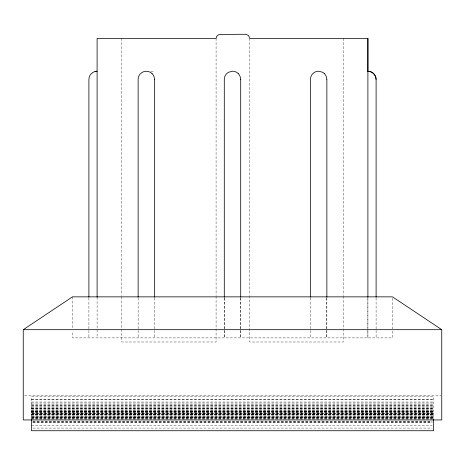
<?xml version="1.0" encoding="UTF-8"?>
<svg xmlns="http://www.w3.org/2000/svg" width="465" height="465" viewBox="0 0 465 465"><rect width="100%" height="100%" fill="white"/><g stroke="black" fill="none" stroke-linecap="round" stroke-linejoin="round"><path stroke-width="0.35" stroke-dasharray="2.33 1.74" d="M150.887 71.203L154.496 71.197M24.703 395.331L441.023 395.331M31.457 399.348L433.543 399.348M31.457 399.371L433.543 399.371M31.457 402.022L433.543 402.022M31.457 403.027L433.543 403.027M31.457 404.73L433.543 404.73M31.457 405.172L433.543 405.253M31.457 405.567L433.543 405.567M31.457 406.509L433.543 406.509M31.457 407.642L433.543 407.642M31.457 408.16L433.543 408.16M31.457 408.694L433.543 408.694M31.457 408.77L433.543 408.787M31.457 409.595L433.543 409.595M31.457 410.27L433.543 410.27M31.457 410.903L433.543 410.903M31.457 411.176L433.543 411.176M31.457 411.455L433.543 411.455M31.457 411.659L433.543 411.659M31.457 411.914L433.543 411.851M31.457 411.955L433.543 411.955M31.457 412.071L433.543 412.071M31.457 412.804L433.543 412.804M31.457 413.391L433.543 413.391M31.457 414.362L433.543 414.362M31.457 414.396L433.543 414.437M31.457 414.484L433.543 414.484M31.457 414.594L433.543 414.594M31.457 414.78L433.543 414.78M31.457 415.478L433.543 415.501M31.457 416.262L433.543 416.297M31.457 417.227L433.543 417.215M31.457 417.303L433.543 417.303M31.457 417.512L433.543 417.512M31.457 418.163L433.543 418.163M31.457 418.866L433.543 418.866M31.457 419.064L433.543 419.064M32.905 421.528L432.095 421.528M32.905 421.772L432.095 421.772M32.905 422.551L432.095 422.551M32.905 422.633L432.095 422.633M31.457 425.341L432.095 425.341M32.905 428.085L432.095 428.085M433.543 420.319L433.543 396.686L31.457 396.686L31.457 419.424M392.512 298.286L392.512 328.97M392.512 331.051L392.512 337.886L72.488 337.886L72.488 331.051M376.086 297.955L376.104 337.886M343.28 38.374L343.28 295.502M343.28 296.228L343.28 341.99L249.734 341.99L249.734 296.228M326.866 297.955L326.866 337.886M326.796 297.955L326.796 337.886M310.527 297.955L310.51 337.886M249.734 38.374L249.734 295.502M240.707 297.955L240.707 337.886M240.638 297.955L240.638 337.886M224.363 297.955L224.363 337.886M224.293 297.955L224.293 337.886M216.086 38.374L216.086 295.502M216.086 296.228L216.086 341.99L121.72 341.99L121.72 296.228M154.496 297.955L154.543 337.886M138.146 297.955L138.134 337.886M121.72 38.374L121.72 295.502M97.104 297.275L97.104 337.886M88.896 297.955L88.896 337.886M72.488 296.856L72.488 328.97M367.896 297.275L367.896 337.886L367.896 297.275M433.543 413.78L31.457 413.78L433.543 413.809M433.543 416.983L31.457 416.983L433.543 417.006"/><path stroke-width="0.7" d="M367.896 71.732L367.896 38.374L249.734 38.374L248.531 35.474L245.63 34.271L219.131 34.41L216.638 36.322L216.086 38.374L97.104 38.374L97.104 297.228M23.25 329.685L72.488 296.856L392.512 296.856L441.75 329.685L441.75 419.947L23.25 419.947L23.25 329.685L441.75 329.685M97.104 71.197C92.727 71.203 88.873 75.01 88.896 79.405L88.896 297.228M95.034 71.476L96.825 71.238M368.623 71.302C372.732 71.529 376.104 75.324 376.104 79.405L376.104 297.228M324.442 73.598L322.727 72.296L318.734 71.197A8.312 8.312 0 0 0 312.881 73.598A8.172 8.172 0 0 0 310.457 79.405L310.457 297.228M152.119 73.598C149.032 70.477 143.644 70.471 140.558 73.598A8.172 8.172 0 0 0 138.128 79.405L138.134 297.228M367.966 71.255C372 71.069 376.22 75.028 376.086 79.405M433.543 419.331L433.543 430.73L31.457 430.73L31.457 419.331M367.896 38.374L367.896 297.228M326.866 79.405L326.866 297.228M240.707 79.405L240.707 297.228M224.293 297.228L224.293 79.405A8.172 8.172 0 0 1 226.717 73.604L228.431 72.296L232.43 71.197A8.312 8.312 0 0 1 238.283 73.598M154.543 79.405L154.543 297.228M324.372 73.604A8.172 8.172 0 0 1 326.796 79.405M238.208 73.604A8.172 8.172 0 0 1 240.632 79.405M152.049 73.604A8.172 8.172 0 0 1 154.473 79.405"/></g></svg>
